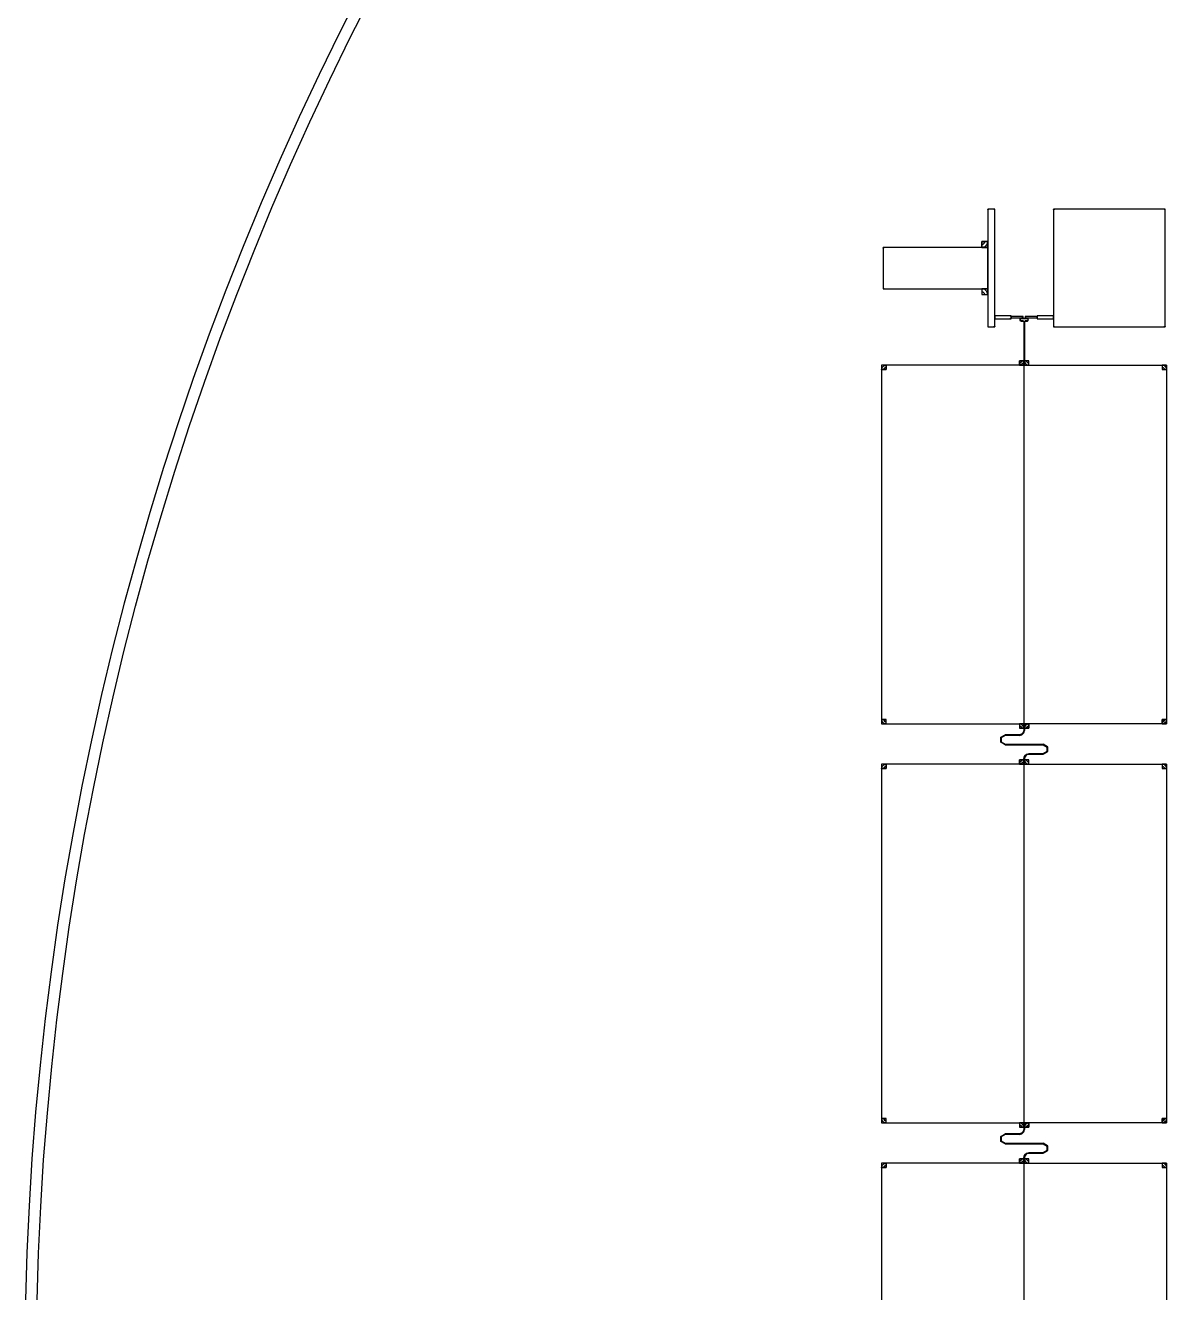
# Model space of a CAD drawing. Extents: x -50899 to 50899, y -48295 to 50898.
# Drawn here: x -50886 to -31476, y 1302 to 22854 of the extents above; entities that cross this region are included whole.
import ezdxf

# ---------------------------------------------------------------- set-up
doc = ezdxf.new("R2010")
doc.units = 0

# ---------------------------------------------------------------- blocks, each defined once
blk = doc.blocks.new('C1A')
for points in [[(2225, 43876), (2105, 43876), (2105, 41876), (2225, 41876), (2225, 43876)], [(2105, 43876), (2105, 43866), (2115, 43866), (2115, 43876), (2105, 43876)], [(2105, 43866), (2106, 43871), (2110, 43875), (2115, 43876), (2115, 43871), (2112, 43870), (2111, 43868), (2110, 43866), (2105, 43866)], [(2110, 43866), (2111, 43868), (2112, 43870), (2115, 43871), (2115, 43866), (2115, 43866), (2115, 43866), (2115, 43866), (2110, 43866)], [(2215, 43876), (2215, 43866), (2225, 43866), (2225, 43876), (2215, 43876)], [(2225, 43866), (2224, 43871), (2220, 43875), (2215, 43876), (2215, 43871), (2218, 43870), (2219, 43868), (2220, 43866), (2225, 43866)], [(2220, 43866), (2219, 43868), (2218, 43870), (2215, 43871), (2215, 43866), (2215, 43866), (2215, 43866), (2215, 43866), (2220, 43866)], [(3225, 41876), (5125, 41876), (5125, 43876), (3225, 43876), (3225, 41876)], [(3225, 43876), (3225, 43866), (3235, 43866), (3235, 43876), (3225, 43876)], [(3225, 43866), (3226, 43871), (3230, 43875), (3235, 43876), (3235, 43871), (3232, 43870), (3231, 43868), (3230, 43866), (3225, 43866)], [(3230, 43866), (3231, 43868), (3232, 43870), (3235, 43871), (3235, 43866), (3235, 43866), (3235, 43866), (3235, 43866), (3230, 43866)], [(5115, 43876), (5115, 43866), (5125, 43866), (5125, 43876), (5115, 43876)], [(5125, 43866), (5124, 43871), (5120, 43875), (5115, 43876), (5115, 43871), (5118, 43870), (5119, 43868), (5120, 43866), (5125, 43866)], [(5120, 43866), (5119, 43868), (5118, 43870), (5115, 43871), (5115, 43866), (5115, 43866), (5115, 43866), (5115, 43866), (5120, 43866)], [(2105, 43226), (2105, 43326), (2005, 43326), (2005, 43226), (2105, 43226)], [(2105, 43326), (2092, 43276), (2055, 43239), (2005, 43226), (2005, 43276), (2030, 43283), (2048, 43301), (2055, 43326), (2105, 43326)], [(2055, 43326), (2048, 43301), (2030, 43283), (2005, 43276), (2005, 43326), (2005, 43326), (2005, 43326), (2005, 43326), (2055, 43326)], [(2105, 43226), (325, 43226), (325, 42526), (2105, 42526), (2105, 43226)], [(325, 43226), (325, 43216), (335, 43216), (335, 43226), (325, 43226)], [(325, 43216), (326, 43221), (330, 43225), (335, 43226), (335, 43221), (332, 43220), (331, 43218), (330, 43216), (325, 43216)], [(330, 43216), (331, 43218), (332, 43220), (335, 43221), (335, 43216), (335, 43216), (335, 43216), (335, 43216), (330, 43216)], [(335, 42526), (335, 42536), (325, 42536), (325, 42526), (335, 42526)], [(325, 42536), (326, 42531), (330, 42527), (335, 42526), (335, 42531), (332, 42532), (331, 42534), (330, 42536), (325, 42536)], [(330, 42536), (331, 42534), (332, 42532), (335, 42531), (335, 42536), (335, 42536), (335, 42536), (335, 42536), (330, 42536)], [(2005, 42526), (2005, 42426), (2105, 42426), (2105, 42526), (2005, 42526)], [(2105, 42426), (2092, 42476), (2055, 42513), (2005, 42526), (2005, 42476), (2030, 42469), (2048, 42451), (2055, 42426), (2105, 42426)], [(2055, 42426), (2048, 42451), (2030, 42469), (2005, 42476), (2005, 42426), (2005, 42426), (2005, 42426), (2005, 42426), (2055, 42426)], [(2230, 42064), (2230, 42069), (2225, 42069), (2225, 42064), (2230, 42064)], [(2225, 42069), (2226, 42066), (2228, 42065), (2230, 42064), (2230, 42066), (2229, 42067), (2228, 42068), (2228, 42069), (2225, 42069)], [(2506, 42064), (2225, 42064), (2225, 42014), (2506, 42014), (2506, 42064)], [(2228, 42069), (2228, 42068), (2229, 42067), (2230, 42066), (2230, 42069), (2230, 42069), (2230, 42069), (2230, 42069), (2228, 42069)], [(2496, 42064), (2496, 42054), (2506, 42054), (2506, 42064), (2496, 42064)], [(2506, 42054), (2504, 42059), (2500, 42063), (2496, 42064), (2496, 42059), (2498, 42058), (2500, 42056), (2500, 42054), (2506, 42054)], [(2500, 42054), (2500, 42056), (2498, 42058), (2496, 42059), (2496, 42054), (2496, 42054), (2496, 42054), (2496, 42054), (2500, 42054)], [(2510, 42050), (2510, 42055), (2506, 42055), (2506, 42050), (2510, 42050)], [(2506, 42055), (2506, 42052), (2508, 42051), (2510, 42050), (2510, 42052), (2509, 42053), (2508, 42054), (2508, 42055), (2506, 42055)], [(2706, 42050), (2506, 42050), (2506, 42028), (2706, 42028), (2706, 42050)], [(2506, 42028), (2506, 42023), (2510, 42023), (2510, 42028), (2506, 42028)], [(2506, 42023), (2506, 42026), (2508, 42027), (2510, 42028), (2510, 42026), (2509, 42025), (2508, 42024), (2508, 42023), (2506, 42023)], [(2508, 42055), (2508, 42054), (2509, 42053), (2510, 42052), (2510, 42055), (2510, 42055), (2510, 42055), (2510, 42055), (2508, 42055)], [(2700, 42046), (2696, 42046), (2696, 42032), (2700, 42032), (2700, 42046)], [(2706, 42042), (2700, 42042), (2700, 42036), (2706, 42036), (2706, 42042)], [(2744, 42028), (2944, 42028), (2944, 42050), (2744, 42050), (2744, 42028)], [(2744, 42036), (2750, 42036), (2750, 42042), (2744, 42042), (2744, 42036)], [(2750, 42032), (2754, 42032), (2754, 42046), (2750, 42046), (2750, 42032)], [(2944, 42050), (2944, 42055), (2940, 42055), (2940, 42050), (2944, 42050)], [(2944, 42055), (2944, 42052), (2942, 42051), (2940, 42050), (2940, 42052), (2941, 42053), (2942, 42054), (2942, 42055), (2944, 42055)], [(2942, 42055), (2942, 42054), (2941, 42053), (2940, 42052), (2940, 42055), (2940, 42055), (2940, 42055), (2940, 42055), (2942, 42055)], [(2940, 42028), (2940, 42023), (2944, 42023), (2944, 42028), (2940, 42028)], [(2944, 42023), (2944, 42026), (2942, 42027), (2940, 42028), (2940, 42026), (2941, 42025), (2942, 42024), (2942, 42023), (2944, 42023)], [(2944, 42014), (3225, 42014), (3225, 42064), (2944, 42064), (2944, 42014)], [(2944, 42064), (2944, 42059), (2950, 42059), (2950, 42064), (2944, 42064)], [(2944, 42059), (2945, 42062), (2947, 42063), (2950, 42064), (2950, 42062), (2948, 42061), (2947, 42060), (2947, 42059), (2944, 42059)], [(2947, 42059), (2947, 42060), (2948, 42061), (2950, 42062), (2950, 42059), (2950, 42059), (2950, 42059), (2950, 42059), (2947, 42059)], [(3225, 42064), (3225, 42069), (3220, 42069), (3220, 42064), (3225, 42064)], [(3225, 42069), (3224, 42066), (3222, 42065), (3220, 42064), (3220, 42066), (3221, 42067), (3222, 42068), (3222, 42069), (3225, 42069)], [(3222, 42069), (3222, 42068), (3221, 42067), (3220, 42066), (3220, 42069), (3220, 42069), (3220, 42069), (3220, 42069), (3222, 42069)], [(2115, 41876), (2115, 41886), (2105, 41886), (2105, 41876), (2115, 41876)], [(2105, 41886), (2106, 41881), (2110, 41877), (2115, 41876), (2115, 41881), (2112, 41882), (2111, 41884), (2110, 41886), (2105, 41886)], [(2110, 41886), (2111, 41884), (2112, 41882), (2115, 41881), (2115, 41886), (2115, 41886), (2115, 41886), (2115, 41886), (2110, 41886)], [(2225, 41876), (2225, 41886), (2215, 41886), (2215, 41876), (2225, 41876)], [(2225, 41886), (2224, 41881), (2220, 41877), (2215, 41876), (2215, 41881), (2218, 41882), (2219, 41884), (2220, 41886), (2225, 41886)], [(2220, 41886), (2219, 41884), (2218, 41882), (2215, 41881), (2215, 41886), (2215, 41886), (2215, 41886), (2215, 41886), (2220, 41886)], [(2225, 42014), (2225, 42009), (2230, 42009), (2230, 42014), (2225, 42014)], [(2225, 42009), (2226, 42012), (2228, 42013), (2230, 42014), (2230, 42012), (2229, 42011), (2228, 42010), (2228, 42009), (2225, 42009)], [(2228, 42009), (2228, 42010), (2229, 42011), (2230, 42012), (2230, 42009), (2230, 42009), (2230, 42009), (2230, 42009), (2228, 42009)], [(2506, 42014), (2506, 42024), (2496, 42024), (2496, 42014), (2506, 42014)], [(2506, 42024), (2504, 42019), (2500, 42015), (2496, 42014), (2496, 42019), (2498, 42020), (2500, 42022), (2500, 42024), (2506, 42024)], [(2500, 42024), (2500, 42022), (2498, 42020), (2496, 42019), (2496, 42024), (2496, 42024), (2496, 42024), (2496, 42024), (2500, 42024)], [(2508, 42023), (2508, 42024), (2509, 42025), (2510, 42026), (2510, 42023), (2510, 42023), (2510, 42023), (2510, 42023), (2508, 42023)], [(2657, 42003), (2659, 42012), (2665, 42018), (2674, 42020), (2674, 42018), (2666, 42016), (2661, 42011), (2659, 42003), (2657, 42003)], [(2660, 41990), (2660, 42003), (2657, 42003), (2657, 41990), (2660, 41990)], [(2674, 41974), (2665, 41976), (2659, 41982), (2657, 41990), (2659, 41990), (2661, 41983), (2666, 41977), (2674, 41975), (2674, 41974)], [(2659, 42003), (2661, 42011), (2666, 42016), (2674, 42018), (2674, 42017), (2667, 42015), (2662, 42010), (2660, 42003), (2659, 42003)], [(2674, 41975), (2666, 41977), (2661, 41983), (2659, 41990), (2660, 41990), (2662, 41984), (2667, 41979), (2674, 41977), (2674, 41975)], [(2674, 42017), (2777, 42017), (2777, 42020), (2674, 42020), (2674, 42017)], [(2707, 41977), (2674, 41977), (2674, 41974), (2707, 41974), (2707, 41977)], [(2724, 41960), (2721, 41969), (2715, 41975), (2707, 41977), (2707, 41975), (2715, 41973), (2720, 41968), (2722, 41960), (2724, 41960)], [(2722, 41960), (2720, 41968), (2715, 41973), (2707, 41975), (2707, 41974), (2714, 41972), (2719, 41967), (2721, 41960), (2722, 41960)], [(2724, 41225), (2724, 41960), (2721, 41960), (2721, 41225), (2724, 41225)], [(2727, 41960), (2729, 41969), (2735, 41975), (2743, 41977), (2743, 41975), (2736, 41973), (2730, 41968), (2728, 41960), (2727, 41960)], [(2727, 41225), (2727, 41960), (2730, 41960), (2730, 41225), (2727, 41225)], [(2728, 41960), (2730, 41968), (2736, 41973), (2743, 41975), (2743, 41974), (2736, 41972), (2731, 41967), (2730, 41960), (2728, 41960)], [(2743, 41974), (2777, 41974), (2777, 41977), (2743, 41977), (2743, 41974)], [(2793, 42003), (2791, 42012), (2785, 42018), (2777, 42020), (2777, 42018), (2784, 42016), (2789, 42011), (2792, 42003), (2793, 42003)], [(2792, 42003), (2789, 42011), (2784, 42016), (2777, 42018), (2777, 42017), (2783, 42015), (2788, 42010), (2790, 42003), (2792, 42003)], [(2777, 41974), (2785, 41976), (2791, 41982), (2793, 41990), (2792, 41990), (2789, 41983), (2784, 41977), (2777, 41975), (2777, 41974)], [(2777, 41975), (2784, 41977), (2789, 41983), (2792, 41990), (2790, 41990), (2788, 41984), (2783, 41979), (2777, 41977), (2777, 41975)], [(2793, 41990), (2793, 42003), (2790, 42003), (2790, 41990), (2793, 41990)], [(2942, 42023), (2942, 42024), (2941, 42025), (2940, 42026), (2940, 42023), (2940, 42023), (2940, 42023), (2940, 42023), (2942, 42023)], [(2950, 42014), (2950, 42019), (2944, 42019), (2944, 42014), (2950, 42014)], [(2944, 42019), (2945, 42016), (2947, 42015), (2950, 42014), (2950, 42016), (2948, 42017), (2947, 42018), (2947, 42019), (2944, 42019)], [(2947, 42019), (2947, 42018), (2948, 42017), (2950, 42016), (2950, 42019), (2950, 42019), (2950, 42019), (2950, 42019), (2947, 42019)], [(3220, 42014), (3220, 42009), (3225, 42009), (3225, 42014), (3220, 42014)], [(3225, 42009), (3224, 42012), (3222, 42013), (3220, 42014), (3220, 42012), (3221, 42011), (3222, 42010), (3222, 42009), (3225, 42009)], [(3222, 42009), (3222, 42010), (3221, 42011), (3220, 42012), (3220, 42009), (3220, 42009), (3220, 42009), (3220, 42009), (3222, 42009)], [(3235, 41876), (3235, 41886), (3225, 41886), (3225, 41876), (3235, 41876)], [(3225, 41886), (3226, 41881), (3230, 41877), (3235, 41876), (3235, 41881), (3232, 41882), (3231, 41884), (3230, 41886), (3225, 41886)], [(3230, 41886), (3231, 41884), (3232, 41882), (3235, 41881), (3235, 41886), (3235, 41886), (3235, 41886), (3235, 41886), (3230, 41886)], [(5125, 41876), (5125, 41886), (5115, 41886), (5115, 41876), (5125, 41876)], [(5125, 41886), (5124, 41881), (5120, 41877), (5115, 41876), (5115, 41881), (5118, 41882), (5119, 41884), (5120, 41886), (5125, 41886)], [(5120, 41886), (5119, 41884), (5118, 41882), (5115, 41881), (5115, 41886), (5115, 41886), (5115, 41886), (5115, 41886), (5120, 41886)], [(2724, 35125), (2724, 41225), (301, 41225), (301, 35125), (2724, 35125)], [(301, 41225), (301, 41150), (376, 41150), (376, 41225), (301, 41225)], [(301, 41150), (311, 41187), (339, 41215), (376, 41225), (376, 41187), (357, 41182), (344, 41168), (339, 41150), (301, 41150)], [(339, 41150), (344, 41168), (357, 41182), (376, 41187), (376, 41150), (376, 41150), (376, 41150), (376, 41150), (339, 41150)], [(2721, 41225), (2721, 41300), (2646, 41300), (2646, 41225), (2721, 41225)], [(2721, 41300), (2710, 41262), (2683, 41235), (2646, 41225), (2646, 41262), (2664, 41267), (2678, 41281), (2683, 41300), (2721, 41300)], [(2683, 41300), (2678, 41281), (2664, 41267), (2646, 41262), (2646, 41300), (2646, 41300), (2646, 41300), (2646, 41300), (2683, 41300)], [(2727, 35125), (2727, 41225), (5149, 41225), (5149, 35125), (2727, 35125)], [(2805, 41225), (2805, 41300), (2730, 41300), (2730, 41225), (2805, 41225)], [(2730, 41300), (2740, 41262), (2767, 41235), (2805, 41225), (2805, 41262), (2786, 41267), (2772, 41281), (2767, 41300), (2730, 41300)], [(2767, 41300), (2772, 41281), (2786, 41267), (2805, 41262), (2805, 41300), (2805, 41300), (2805, 41300), (2805, 41300), (2767, 41300)], [(5074, 41225), (5074, 41150), (5149, 41150), (5149, 41225), (5074, 41225)], [(5149, 41150), (5139, 41187), (5112, 41215), (5074, 41225), (5074, 41187), (5093, 41182), (5106, 41168), (5112, 41150), (5149, 41150)], [(5112, 41150), (5106, 41168), (5093, 41182), (5074, 41187), (5074, 41150), (5074, 41150), (5074, 41150), (5074, 41150), (5112, 41150)], [(376, 35125), (376, 35200), (301, 35200), (301, 35125), (376, 35125)], [(301, 35200), (311, 35162), (339, 35135), (376, 35125), (376, 35162), (357, 35167), (344, 35181), (339, 35200), (301, 35200)], [(339, 35200), (344, 35181), (357, 35167), (376, 35162), (376, 35200), (376, 35200), (376, 35200), (376, 35200), (339, 35200)], [(5149, 35125), (5149, 35200), (5074, 35200), (5074, 35125), (5149, 35125)], [(5149, 35200), (5139, 35162), (5112, 35135), (5074, 35125), (5074, 35162), (5093, 35167), (5106, 35181), (5112, 35200), (5149, 35200)], [(5112, 35200), (5106, 35181), (5093, 35167), (5074, 35162), (5074, 35200), (5074, 35200), (5074, 35200), (5074, 35200), (5112, 35200)], [(2400, 34769), (2327, 34811), (2327, 34896), (2400, 34938), (2400, 34935), (2329, 34894), (2329, 34813), (2400, 34772), (2400, 34769)], [(2400, 34775), (2332, 34814), (2332, 34893), (2400, 34932), (2400, 34929), (2335, 34891), (2335, 34816), (2400, 34778), (2400, 34775)], [(2400, 34935), (2645, 34935), (2645, 34938), (2400, 34938), (2400, 34935)], [(2400, 34932), (2645, 34932), (2645, 34929), (2400, 34929), (2400, 34932)], [(2645, 34929), (2687, 34941), (2718, 34971), (2730, 35014), (2727, 35014), (2716, 34973), (2686, 34943), (2645, 34932), (2645, 34929)], [(2645, 34935), (2684, 34946), (2713, 34974), (2724, 35014), (2721, 35014), (2710, 34976), (2683, 34948), (2645, 34938), (2645, 34935)], [(2646, 35125), (2646, 35050), (2721, 35050), (2721, 35125), (2646, 35125)], [(2721, 35050), (2710, 35087), (2683, 35115), (2646, 35125), (2646, 35087), (2664, 35082), (2678, 35068), (2683, 35050), (2721, 35050)], [(2683, 35050), (2678, 35068), (2664, 35082), (2646, 35087), (2646, 35050), (2646, 35050), (2646, 35050), (2646, 35050), (2683, 35050)], [(2724, 35014), (2724, 35125), (2721, 35125), (2721, 35014), (2724, 35014)], [(2727, 35014), (2727, 35125), (2730, 35125), (2730, 35014), (2727, 35014)], [(2730, 35125), (2730, 35050), (2805, 35050), (2805, 35125), (2730, 35125)], [(2730, 35050), (2740, 35087), (2767, 35115), (2805, 35125), (2805, 35087), (2786, 35082), (2772, 35068), (2767, 35050), (2730, 35050)], [(2767, 35050), (2772, 35068), (2786, 35082), (2805, 35087), (2805, 35050), (2805, 35050), (2805, 35050), (2805, 35050), (2767, 35050)], [(3050, 34775), (2400, 34775), (2400, 34778), (3050, 34778), (3050, 34775)], [(3050, 34772), (2400, 34772), (2400, 34769), (3050, 34769), (3050, 34772)], [(3050, 34609), (3123, 34651), (3123, 34736), (3050, 34778), (3050, 34775), (3121, 34734), (3121, 34653), (3050, 34612), (3050, 34609)], [(3050, 34615), (3118, 34654), (3118, 34733), (3050, 34772), (3050, 34769), (3115, 34731), (3115, 34656), (3050, 34618), (3050, 34615)], [(2721, 34439), (2721, 34514), (2646, 34514), (2646, 34439), (2721, 34439)], [(2721, 34514), (2710, 34476), (2683, 34449), (2646, 34439), (2646, 34476), (2664, 34481), (2678, 34495), (2683, 34514), (2721, 34514)], [(2683, 34514), (2678, 34495), (2664, 34481), (2646, 34476), (2646, 34514), (2646, 34514), (2646, 34514), (2646, 34514), (2683, 34514)], [(2721, 34534), (2732, 34576), (2763, 34607), (2805, 34618), (2805, 34615), (2764, 34604), (2734, 34574), (2724, 34534), (2721, 34534)], [(2724, 34439), (2724, 34534), (2721, 34534), (2721, 34439), (2724, 34439)], [(2727, 34534), (2737, 34573), (2766, 34602), (2805, 34612), (2805, 34609), (2767, 34599), (2740, 34571), (2730, 34534), (2727, 34534)], [(2727, 34439), (2727, 34534), (2730, 34534), (2730, 34439), (2727, 34439)], [(2805, 34439), (2805, 34514), (2730, 34514), (2730, 34439), (2805, 34439)], [(2730, 34514), (2740, 34476), (2767, 34449), (2805, 34439), (2805, 34476), (2786, 34481), (2772, 34495), (2767, 34514), (2730, 34514)], [(2767, 34514), (2772, 34495), (2786, 34481), (2805, 34476), (2805, 34514), (2805, 34514), (2805, 34514), (2805, 34514), (2767, 34514)], [(2805, 34615), (3050, 34615), (3050, 34618), (2805, 34618), (2805, 34615)], [(2805, 34612), (3050, 34612), (3050, 34609), (2805, 34609), (2805, 34612)], [(2724, 28339), (2724, 34439), (301, 34439), (301, 28339), (2724, 28339)], [(301, 34439), (301, 34364), (376, 34364), (376, 34439), (301, 34439)], [(301, 34364), (311, 34401), (339, 34429), (376, 34439), (376, 34401), (357, 34396), (344, 34382), (339, 34364), (301, 34364)], [(339, 34364), (344, 34382), (357, 34396), (376, 34401), (376, 34364), (376, 34364), (376, 34364), (376, 34364), (339, 34364)], [(2727, 28339), (2727, 34439), (5149, 34439), (5149, 28339), (2727, 28339)], [(5074, 34439), (5074, 34364), (5149, 34364), (5149, 34439), (5074, 34439)], [(5149, 34364), (5139, 34401), (5112, 34429), (5074, 34439), (5074, 34401), (5093, 34396), (5106, 34382), (5112, 34364), (5149, 34364)], [(5112, 34364), (5106, 34382), (5093, 34396), (5074, 34401), (5074, 34364), (5074, 34364), (5074, 34364), (5074, 34364), (5112, 34364)], [(376, 28339), (376, 28414), (301, 28414), (301, 28339), (376, 28339)], [(301, 28414), (311, 28376), (339, 28349), (376, 28339), (376, 28376), (357, 28381), (344, 28395), (339, 28414), (301, 28414)], [(339, 28414), (344, 28395), (357, 28381), (376, 28376), (376, 28414), (376, 28414), (376, 28414), (376, 28414), (339, 28414)], [(2646, 28339), (2646, 28264), (2721, 28264), (2721, 28339), (2646, 28339)], [(2721, 28264), (2710, 28301), (2683, 28329), (2646, 28339), (2646, 28301), (2664, 28296), (2678, 28282), (2683, 28264), (2721, 28264)], [(2683, 28264), (2678, 28282), (2664, 28296), (2646, 28301), (2646, 28264), (2646, 28264), (2646, 28264), (2646, 28264), (2683, 28264)], [(2724, 28228), (2724, 28339), (2721, 28339), (2721, 28228), (2724, 28228)], [(2727, 28228), (2727, 28339), (2730, 28339), (2730, 28228), (2727, 28228)], [(2730, 28339), (2730, 28264), (2805, 28264), (2805, 28339), (2730, 28339)], [(2730, 28264), (2740, 28301), (2767, 28329), (2805, 28339), (2805, 28301), (2786, 28296), (2772, 28282), (2767, 28264), (2730, 28264)], [(2767, 28264), (2772, 28282), (2786, 28296), (2805, 28301), (2805, 28264), (2805, 28264), (2805, 28264), (2805, 28264), (2767, 28264)], [(5149, 28339), (5149, 28414), (5074, 28414), (5074, 28339), (5149, 28339)], [(5149, 28414), (5139, 28376), (5112, 28349), (5074, 28339), (5074, 28376), (5093, 28381), (5106, 28395), (5112, 28414), (5149, 28414)], [(5112, 28414), (5106, 28395), (5093, 28381), (5074, 28376), (5074, 28414), (5074, 28414), (5074, 28414), (5074, 28414), (5112, 28414)], [(2400, 27983), (2327, 28025), (2327, 28110), (2400, 28152), (2400, 28149), (2329, 28108), (2329, 28027), (2400, 27986), (2400, 27983)], [(2400, 27989), (2332, 28028), (2332, 28107), (2400, 28146), (2400, 28143), (2335, 28105), (2335, 28030), (2400, 27992), (2400, 27989)], [(2400, 28149), (2645, 28149), (2645, 28152), (2400, 28152), (2400, 28149)], [(2400, 28146), (2645, 28146), (2645, 28143), (2400, 28143), (2400, 28146)], [(2645, 28143), (2687, 28155), (2718, 28185), (2730, 28228), (2727, 28228), (2716, 28187), (2686, 28157), (2645, 28146), (2645, 28143)], [(2645, 28149), (2684, 28160), (2713, 28188), (2724, 28228), (2721, 28228), (2710, 28190), (2683, 28162), (2645, 28152), (2645, 28149)], [(3050, 27989), (2400, 27989), (2400, 27992), (3050, 27992), (3050, 27989)], [(3050, 27986), (2400, 27986), (2400, 27983), (3050, 27983), (3050, 27986)], [(2721, 27748), (2732, 27790), (2763, 27821), (2805, 27832), (2805, 27829), (2764, 27818), (2734, 27788), (2724, 27748), (2721, 27748)], [(2727, 27748), (2737, 27787), (2766, 27816), (2805, 27826), (2805, 27823), (2767, 27813), (2740, 27785), (2730, 27748), (2727, 27748)], [(2805, 27829), (3050, 27829), (3050, 27832), (2805, 27832), (2805, 27829)], [(2805, 27826), (3050, 27826), (3050, 27823), (2805, 27823), (2805, 27826)], [(3050, 27823), (3123, 27865), (3123, 27950), (3050, 27992), (3050, 27989), (3121, 27948), (3121, 27867), (3050, 27826), (3050, 27823)], [(3050, 27829), (3118, 27868), (3118, 27947), (3050, 27986), (3050, 27983), (3115, 27945), (3115, 27870), (3050, 27832), (3050, 27829)], [(2724, 21553), (2724, 27653), (301, 27653), (301, 21553), (2724, 21553)], [(301, 27653), (301, 27578), (376, 27578), (376, 27653), (301, 27653)], [(301, 27578), (311, 27615), (339, 27643), (376, 27653), (376, 27615), (357, 27610), (344, 27596), (339, 27578), (301, 27578)], [(339, 27578), (344, 27596), (357, 27610), (376, 27615), (376, 27578), (376, 27578), (376, 27578), (376, 27578), (339, 27578)], [(2721, 27653), (2721, 27728), (2646, 27728), (2646, 27653), (2721, 27653)], [(2721, 27728), (2710, 27690), (2683, 27663), (2646, 27653), (2646, 27690), (2664, 27695), (2678, 27709), (2683, 27728), (2721, 27728)], [(2683, 27728), (2678, 27709), (2664, 27695), (2646, 27690), (2646, 27728), (2646, 27728), (2646, 27728), (2646, 27728), (2683, 27728)], [(2724, 27653), (2724, 27748), (2721, 27748), (2721, 27653), (2724, 27653)], [(2727, 27653), (2727, 27748), (2730, 27748), (2730, 27653), (2727, 27653)], [(2727, 21553), (2727, 27653), (5149, 27653), (5149, 21553), (2727, 21553)], [(2805, 27653), (2805, 27728), (2730, 27728), (2730, 27653), (2805, 27653)], [(2730, 27728), (2740, 27690), (2767, 27663), (2805, 27653), (2805, 27690), (2786, 27695), (2772, 27709), (2767, 27728), (2730, 27728)], [(2767, 27728), (2772, 27709), (2786, 27695), (2805, 27690), (2805, 27728), (2805, 27728), (2805, 27728), (2805, 27728), (2767, 27728)], [(5074, 27653), (5074, 27578), (5149, 27578), (5149, 27653), (5074, 27653)], [(5149, 27578), (5139, 27615), (5112, 27643), (5074, 27653), (5074, 27615), (5093, 27610), (5106, 27596), (5112, 27578), (5149, 27578)], [(5112, 27578), (5106, 27596), (5093, 27610), (5074, 27615), (5074, 27578), (5074, 27578), (5074, 27578), (5074, 27578), (5112, 27578)]]:
    blk.add_lwpolyline(points)

msp = doc.modelspace()

# ---------------------------------------------------------------- linework, layer by layer
for points in [[(-45176, 23451), (-45539, 22739), (-45890, 22021), (-46230, 21297), (-46559, 20568), (-46877, 19834), (-47183, 19095), (-47477, 18351), (-47759, 17603), (-48030, 16851), (-48289, 16094), (-48536, 15333), (-48770, 14569), (-48993, 13801), (-49204, 13029), (-49403, 12255), (-49589, 11477), (-49763, 10696), (-49925, 9913), (-50075, 9128), (-50212, 8340), (-50337, 7550), (-50449, 6758), (-50549, 5965), (-50637, 5170), (-50712, 4374), (-50774, 3576), (-50824, 2778), (-50862, 1979), (-50886, 1180)], [(-50686, 1175), (-50662, 1971), (-50624, 2767), (-50575, 3562), (-50512, 4356), (-50438, 5149), (-50351, 5941), (-50251, 6732), (-50139, 7520), (-50015, 8307), (-49878, 9092), (-49729, 9874), (-49568, 10654), (-49394, 11432), (-49209, 12206), (-49011, 12978), (-48801, 13747), (-48579, 14512), (-48345, 15273), (-48099, 16031), (-47841, 16784), (-47572, 17534), (-47290, 18279), (-46997, 19020), (-46693, 19756), (-46376, 20487), (-46049, 21213), (-45710, 21934), (-45360, 22649), (-44998, 23359)]]:
    msp.add_lwpolyline(points)

# ---------------------------------------------------------------- block references
msp.add_blockref('C1A', (-36625, -24150))

doc.saveas('drawing.dxf')
